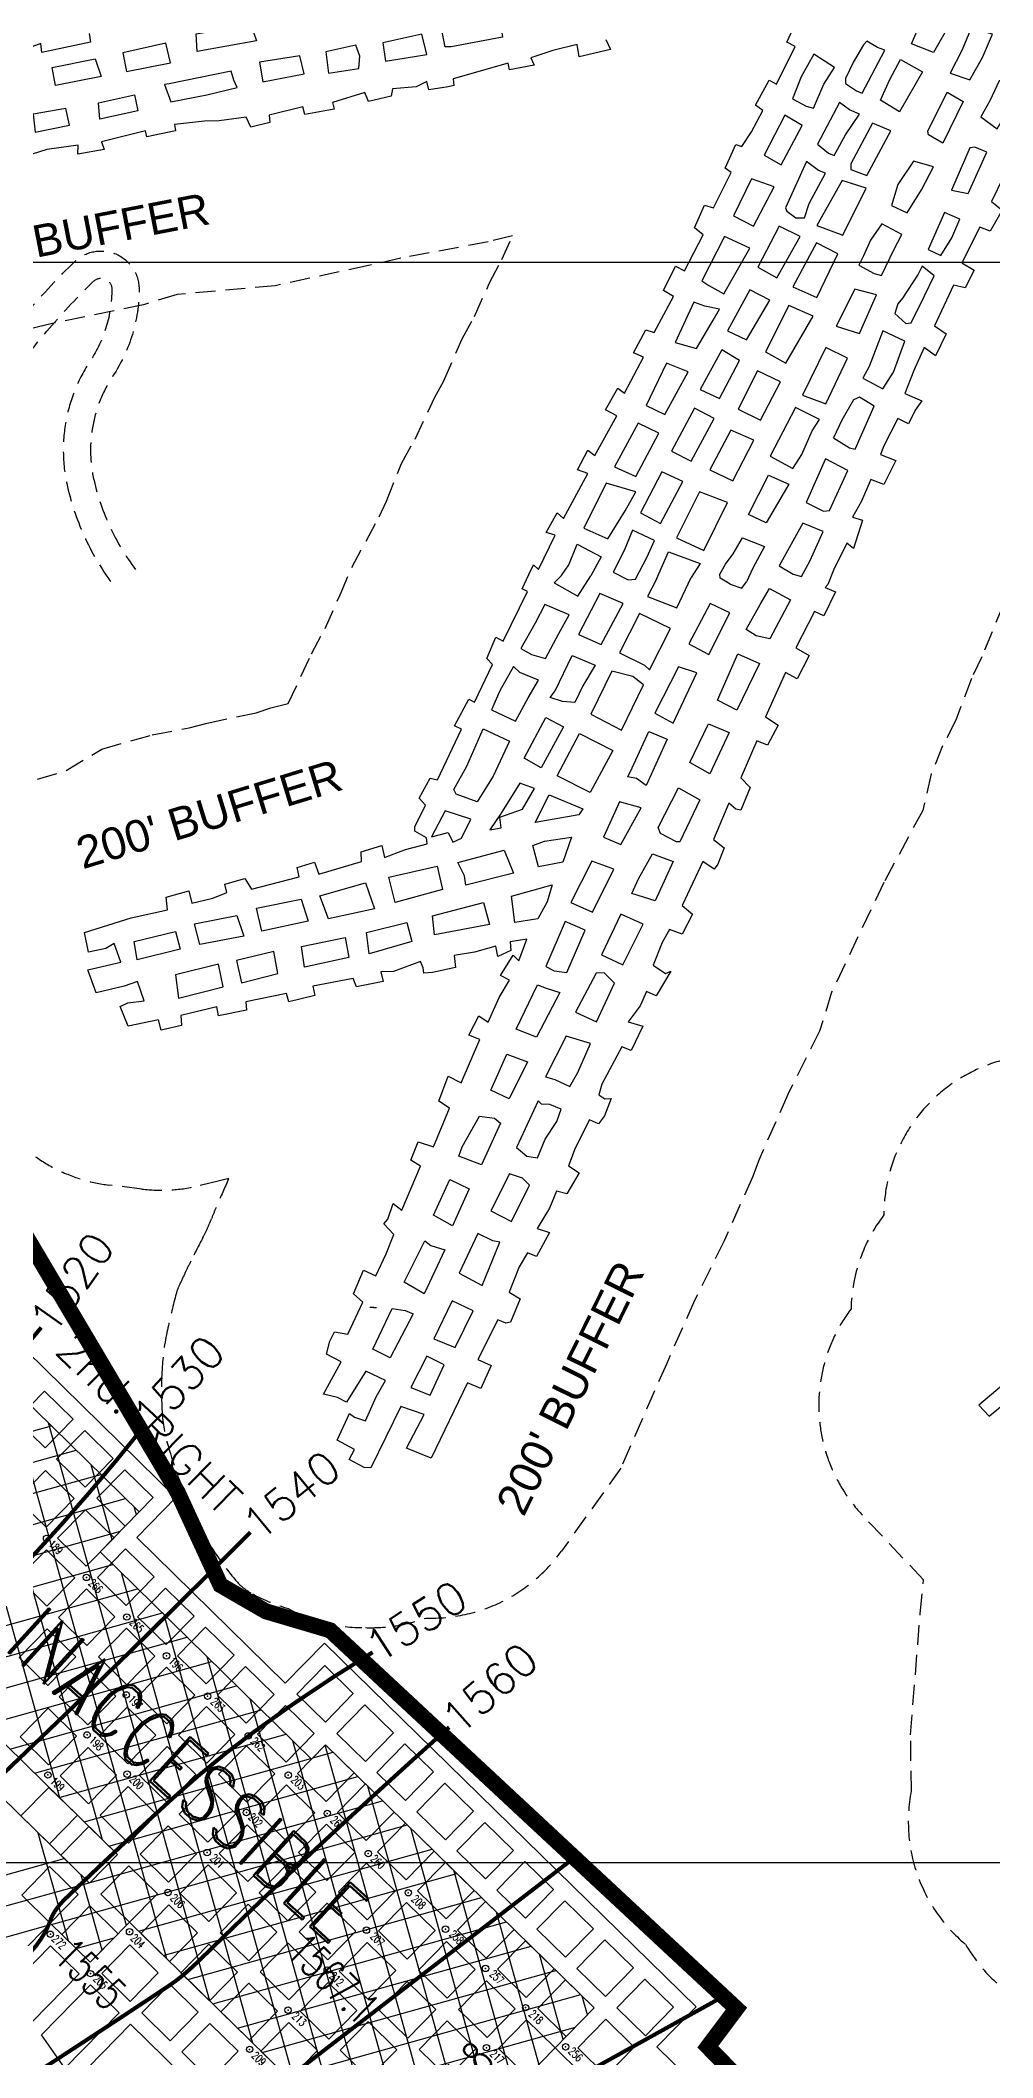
# Model space of a CAD drawing. Header units: inches. Extents: x 10131215 to 10153225, y 3476725 to 3491422.
# Drawn here: x 10144671 to 10145862, y 3481757 to 3484278 of the extents above; entities that cross this region are included whole.
import ezdxf
from ezdxf.enums import TextEntityAlignment as Align

# ---------------------------------------------------------------- set-up
doc = ezdxf.new("R2010")
doc.units = ezdxf.units.IN
doc.header["$LTSCALE"] = 100
doc.header["$MEASUREMENT"] = 0
doc.header["$PDMODE"] = 32
doc.header["$PDSIZE"] = 8
for name, pattern in [('DASHDOT', [1, 0.5, -0.25, 0, -0.25]), ('DASHED2', [0.375, 0.25, -0.125]), ('HIDDEN', [0.375, 0.25, -0.125])]:
    doc.linetypes.add(name, pattern=pattern)
doc.layers.get('0').update_dxf_attribs({"color": 60, "linetype": 'CONTINUOUS'})
for name, color, linetype in [('BOUNDARY-MINE LIMITS', 30, 'DASHDOT'), ('BUFFER ZONE-200', 200, 'HIDDEN'), ('ELEVATIONS-UPEER MASON-CONTOURS', 175, 'CONTINUOUS'), ('ELEVATIONS-UPPER MASON-SPOT', 175, 'CONTINUOUS'), ('GRID COORDINATES-VA SOUTH NAD27', 252, 'CONTINUOUS'), ('MINE WORKINGS-ADJACENT-GREGORY COAL-6690', 251, 'CONTINUOUS'), ('MINE WORKINGS-ADJACENT-SLICK LIZARD-OM429', 251, 'CONTINUOUS'), ('MINE WORKINGS-ADVANCED-SURVEYED', 7, 'CONTINUOUS'), ('MINE WORKINGS-RETREAT AREA', 4, 'CONTINUOUS'), ('MINE WORKINGS-RETREAT AREA-LABELS', 1, 'CONTINUOUS'), ('PANEL AND MAINS LABELS', 4, 'CONTINUOUS'), ('ROADS', 34, 'DASHED2'), ('SPADS-LABEL', 90, 'CONTINUOUS'), ('SPADS-SYMBOL', 90, 'CONTINUOUS')]:
    doc.layers.add(name, color=color, linetype=linetype)
doc.styles.add('BUFFER LABELS', font='ARIAL.TTF', dxfattribs={"height": 40})
doc.styles.add('INACCESSIBLE', font='ROMAND.SHX', dxfattribs={"width": 0.8, "height": 75})
doc.styles.add('LEV', font='SIMPLEX.shx', dxfattribs={"width": 0.7, "height": 40})
doc.styles.add('SP', font='SIMPLEX', dxfattribs={"width": 0.75, "height": 12})
doc.styles.get("Standard").update_dxf_attribs({"font": 'simplex.shx'})

# ---------------------------------------------------------------- blocks, each defined once
blk = doc.blocks.new('*U53')
at = {"color": 4}
for p, q in [((661623.3, 201274.1), (661401, 201884.9)), ((661680.7, 201225.8), (661458.4, 201836.6)), ((661772.4, 201083.7), (661515.9, 201788.4)), ((661246.3, 201616.4), (661577.3, 201736.9)), ((661829.8, 201035.5), (661573.3, 201740.2)), ((661279.5, 201588.6), (661610.5, 201709.1)), ((661281.2, 201549.3), (661643.6, 201681.2)), ((661663.9, 201600.9), (661630.8, 201692)), ((661233, 201491.9), (661676.8, 201653.4)), ((661691.8, 201634.1), (661688.2, 201643.8)), ((661357.3, 201497.2), (661673.4, 201612.2)), ((661390.5, 201469.4), (661667.2, 201570.1)), ((661887.3, 200987.2), (661678.7, 201560.5)), ((661423.7, 201441.5), (661700.4, 201542.2)), ((661456.8, 201413.7), (661733.5, 201514.4)), ((661944.7, 200939), (661736.1, 201512.3)), ((661490, 201385.9), (661766.7, 201486.6)), ((661523.2, 201358), (661799.9, 201458.7)), ((662051.3, 200755.8), (661793.6, 201464)), ((661556.4, 201330.2), (661833, 201430.9)), ((661589.5, 201302.4), (661866.2, 201403.1)), ((662107.6, 200710.8), (661851, 201415.8)), ((661622.7, 201274.5), (661899.4, 201375.2)), ((661655.9, 201246.7), (661932.6, 201347.4)), ((662165.2, 200662.1), (661908.5, 201367.6)), ((661934.9, 201348.3), (661959.7, 201357.3)), ((662222.9, 200613.5), (661949.2, 201365.3)), ((661689, 201218.9), (661992.9, 201329.5)), ((661669.3, 201171.8), (662026, 201301.6)), ((662273.4, 200584.3), (662006.3, 201318.2)), ((661625.2, 201115.8), (662059.2, 201273.8)), ((662300.7, 200618.8), (662063.7, 201270)), ((661734.3, 201115.6), (662092.4, 201246)), ((661647.9, 201096.7), (661600, 201228.3)), ((662348.3, 200597.6), (662121.2, 201221.8)), ((661135.7, 201017.5), (661634.8, 201199.1)), ((661718.6, 201121.7), (661691, 201197.6)), ((661767.5, 201087.8), (662125.5, 201218.1)), ((661161, 200986.8), (661668, 201171.3)), ((661690.8, 201088.5), (661657.5, 201180.1)), ((661800.6, 201060), (662158.7, 201190.3)), ((662405.6, 200550.1), (662178.6, 201173.6)), ((661833.8, 201032.1), (662191.9, 201162.5)), ((661867, 201004.3), (662225, 201134.6)), ((662274, 201021.2), (662236.1, 201125.4)), ((661185.4, 200955.8), (661621.1, 201114.3)), ((661658.3, 201088), (661704.5, 201104.8)), ((661900.1, 200976.5), (662258.2, 201106.8)), ((661933.3, 200948.6), (662291.4, 201079)), ((662301.8, 201054.4), (662293.5, 201077.1)), ((661930.8, 200907.8), (662287.9, 201037.8))]:
    blk.add_line(p, q, dxfattribs=at)

msp = doc.modelspace()

# ---------------------------------------------------------------- linework, layer by layer
at = {"layer": 'BOUNDARY-MINE LIMITS', "const_width": 20}
msp.add_lwpolyline([(10140753, 3479084.4), (10139113.1, 3481748), (10135309.1, 3481748), (10135309.1, 3484078.5), (10136387.9, 3484078.5), (10136387.9, 3486601.2), (10138341.9, 3486601.2), (10138341.9, 3487699.8), (10142188.8, 3487699.8), (10142412.7, 3484892.3), (10142623.9, 3484306.7), (10142796.8, 3484074.3), (10143151.6, 3484065.3), (10143500.4, 3483618.4), (10143792.6, 3483818), (10144004.3, 3483755.4), (10144488.2, 3483062.4), (10144843, 3482463.4), (10144896.6, 3482347.2), (10144953.3, 3482314.4), (10145033.8, 3482290.6), (10145541.6, 3481817.9), (10145505.8, 3481770.2), (10145917.3, 3481350.1)], dxfattribs=at)
at = {"layer": 'BUFFER ZONE-200'}
for points in [[(10145261.8, 3484033.4), (10145231.2, 3484025.7), (10145121.9, 3484005.2), (10145081.5, 3483996.2), (10144965, 3483971), (10144842.7, 3483959.9), (10144800.5, 3483947.2), (10144679.8, 3483922.2), (10144639.9, 3483912.5), (10144567.6, 3483895.4), (10144537, 3483888.1)], [(10144981.4, 3483448.7), (10145010.4, 3483510.8), (10145027.4, 3483542.4), (10145046.1, 3483584.6), (10145060.7, 3483618.8), (10145095.1, 3483682.2), (10145104.2, 3483701.6), (10145122.9, 3483748.9), (10145139.8, 3483779), (10145164.3, 3483830.7), (10145175.8, 3483852.3), (10145198.7, 3483904.6), (10145214.1, 3483932.5), (10145233, 3483974.5), (10145248.4, 3484003.9), (10145261.8, 3484033.4)], [(10145875.5, 3483573.1), (10145848.1, 3483507.1), (10145835.3, 3483480.2), (10145815.7, 3483428.1), (10145799.3, 3483395.9), (10145785, 3483361.1), (10145774.5, 3483315.3), (10145725.7, 3483225), (10145660.6, 3483088), (10145645.6, 3483039.4), (10145605.7, 3482960.4), (10145570.1, 3482879.2), (10145561.6, 3482857.1), (10145526.2, 3482777.2), (10145489.1, 3482702.8), (10145454.4, 3482624.2), (10145397, 3482493.4), (10145322.9, 3482389.6)], [(10144668, 3483354.2), (10144703.6, 3483365.1), (10144748.5, 3483391.8), (10144811.4, 3483409.9), (10144857.4, 3483418.3), (10144880, 3483424.5), (10144941.1, 3483437.4), (10144959.6, 3483443.3), (10144981.4, 3483448.7)], [(10144906.9, 3482855.2), (10144895.5, 3482852.2), (10144867.5, 3482845.8)], [(10144798.4, 3482842.1), (10144757.3, 3482847.1)], [(10145760.2, 3482089.9), (10145759.3, 3482160.2), (10145771.2, 3482311.5), (10145775.5, 3482353.7), (10145699.1, 3482434.5)]]:
    msp.add_lwpolyline(points, dxfattribs=at)
msp.add_lwpolyline([(10144981.2, 3482318, -0.052745), (10144936.5, 3482336.3, -0.0944), (10144915.5, 3482353.4, -0.036065), (10144882.5, 3482398.8, -0.038114), (10144858.1, 3482445.9, -0.029783), (10144831.2, 3482521, -0.054683), (10144823.7, 3482563.8, -0.033479), (10144823.8, 3482620, -0.038137), (10144830.9, 3482668.8, -0.01036), (10144841.3, 3482711.3, -0.042582), (10144845, 3482721.4, -0.00322), (10144852.6, 3482737.6, -0.003642), (10144859.5, 3482751.9, -0.007561), (10144874.8, 3482781.5, 0.017823), (10144881, 3482794.3, 0.013255), (10144885.4, 3482804.9, -0.010018), (10144891.2, 3482819.1, -0.001993), (10144906, 3482853, -0.000193), (10144906.9, 3482855.2, -0.002801)], format="xyb", dxfattribs=at)
for centre, start, end in [((10145925.9, 3482809.9), 81.9907, 180.0143), ((10144781.4, 3483045.6), 223.8897, 263.0772), ((10144822.5, 3483040.6), 263.0772, 283.0074), ((10145884.8, 3482688.3), 142.6032, 178.8818), ((10145084.7, 3482493.9), 88.0311, 90.4389), ((10145844.5, 3482571.9), 142.9947, 223.3812), ((10145160.1, 3482505.9), 268.0311, 324.4669), ((10145076.2, 3482494), 241.6538, 269.2226), ((10145084.7, 3482493.9), 268.0064, 290.051), ((10145956.4, 3482051.5), 168.9312, 229.9782), ((10146001.2, 3481998.1), 209.9229, 275.5819)]:
    msp.add_arc(centre, 200, start, end, dxfattribs=at)
at = {"layer": 'ELEVATIONS-UPEER MASON-CONTOURS', "const_width": 5}
for points in [[(10135978.9, 3483263.2, 0), (10135880.2, 3483248.3, 0.000547)], [(10136147.8, 3483288.5, 0.000001), (10135988.5, 3483264.7, 0.000023)], [(10143634.2, 3481795.2, -0.003317), (10143803.4, 3481845.9, -0.022805), (10143904.1, 3481870.4, 0.036071), (10143967.3, 3481887.6, 0.204429), (10144019.8, 3481935.6, -0.161149), (10144080.2, 3482000.8, -0.019473), (10144134.3, 3482028, -0.029647), (10144171.4, 3482042.3, -0.05677), (10144233.9, 3482054.7, 0.058549), (10144294.6, 3482066.9, 0.037419), (10144368.5, 3482097.3, 0.050743), (10144418.2, 3482129, 0.044113), (10144428.1, 3482138.3, -0.08408), (10144433.7, 3482142.7, -0.140859), (10144439, 3482144, 0.087604), (10144447.6, 3482145.1, 0.124246), (10144470.5, 3482159, 0.061925), (10144502.8, 3482201.1, 0.065271), (10144515.2, 3482230.4, -0.102851), (10144524.5, 3482248.4, -0.040338), (10144542, 3482266.8, 0.011353), (10144607.9, 3482328.5, 0.016962), (10144697.7, 3482422.7, 0.013896), (10144800, 3482544.3)], [(10143758.6, 3481634.6, -0.000411), (10143778.7, 3481641.8, 0.015562), (10143956, 3481712, 0.005122), (10144004, 3481733.3, -0.004089), (10144064, 3481760.2, -0.002236), (10144075.5, 3481765.1, 0.001103), (10144098.8, 3481775.1, 0.034105), (10144168.7, 3481811.1, 0.015214), (10144316.5, 3481906.8, 0.05772), (10144363.8, 3481948.3, -0.049694), (10144418, 3481997.4, -0.262095), (10144501.9, 3482007.9, 0.329029), (10144569.7, 3482025, 0.108358), (10144589.3, 3482063.4, -0.135712), (10144606.7, 3482093.5, -0.003499), (10144641.1, 3482126.7, 0.001489), (10144722.2, 3482204.4, 0.002711), (10144813.9, 3482293.8, 0.002051), (10144934, 3482413.1)], [(10144297.1, 3481744.1, -0.350482), (10144310.6, 3481792.7, -0.071835), (10144343.9, 3481810.1, 0.08046), (10144373.4, 3481826.2, 0.047777), (10144391.4, 3481843.1, -0.08364), (10144402.4, 3481852.1, -0.088232), (10144411.8, 3481855.4, -0.020497), (10144454, 3481860.6, -0.105042), (10144510.1, 3481853.5, 0.10401), (10144566.7, 3481846.1, 0.11867), (10144634.4, 3481868.2, 0.133508), (10144678, 3481914.5, 0.037173), (10144684.3, 3481928.9, -0.054949), (10144689, 3481938.5, -0.061431), (10144701.4, 3481953.9, -0.00654), (10144836.5, 3482080.3, -0.027032), (10144939.4, 3482164.4, -0.020232), (10145086.9, 3482263.2)], [(10143969.2, 3481406.8, -0.030779), (10144019.4, 3481431.8), (10144242.7, 3481526.4), (10144466, 3481621, 0.443101), (10144474.5, 3481645.3, -0.390718), (10144481.4, 3481672.6, -0.367785), (10144513.8, 3481668.5, 0.351109), (10144547.3, 3481663.3, 0.00769), (10144577.6, 3481681.3, 0.004922), (10144624.2, 3481710.6, 0.004204), (10144831.8, 3481846.2, 0.034973), (10144855.4, 3481864.5, 0.01141), (10144871.2, 3481879.2, -0.002225), (10144950.8, 3481956.1, -0.004884), (10145049.7, 3482049, -0.003695), (10145182.5, 3482169.6)], [(10144746, 3481586.8, 0.016574), (10144840.1, 3481629.7, 0.048801), (10144888.9, 3481660.1), (10145116.7, 3481835.5), (10145344.6, 3482010.8)]]:
    msp.add_lwpolyline(points, format="xyb", dxfattribs=at)
for points in [[(10144583.1, 3482560.9), (10144672.6, 3482669.1)], [(10144850.2, 3481487.4), (10145019.1, 3481552.3), (10145525.7, 3481833.4)]]:
    msp.add_lwpolyline(points, dxfattribs=at)
at = {"layer": 'GRID COORDINATES-VA SOUTH NAD27'}
for p, q in [((10153220, 3484000), (10131220, 3484000)), ((10153220, 3482000), (10131220, 3482000))]:
    msp.add_line(p, q, dxfattribs=at)
at = {"layer": 'MINE WORKINGS-ADJACENT-GREGORY COAL-6690', "flags": 128}
for points in [[(10145787.9, 3484262.5), (10145760.5, 3484273.2), (10145779.2, 3484316.5), (10145800.7, 3484363.9), (10145824.7, 3484371), (10145844.9, 3484375.2), (10145838.9, 3484350.2), (10145829.4, 3484331.1), (10145807, 3484336.6), (10145797, 3484308.1), (10145809.1, 3484299.5)], [(10144934.8, 3484297.6), (10144941.7, 3484276.9), (10144867.5, 3484263.6), (10144866.1, 3484285.6)], [(10145808.8, 3484236.5), (10145833.2, 3484228.3), (10145849.2, 3484256.3), (10145861.8, 3484285.3), (10145834.8, 3484293), (10145823.2, 3484264.9)], [(10144779.2, 3484238.6), (10144834.1, 3484249.3), (10144828.5, 3484274.2), (10144774.8, 3484261.8)], [(10145028.3, 3484263.2), (10145031.6, 3484236.7), (10145069.4, 3484242.3), (10145070.8, 3484257.7), (10145066, 3484271.6)], [(10145099.7, 3484274.4), (10145102.8, 3484251.6), (10145154.4, 3484259.8), (10145148.3, 3484285.3)], [(10145677.9, 3484229.8), (10145677.9, 3484223.6), (10145691.8, 3484214.4), (10145698.7, 3484211.7), (10145727.2, 3484265.4), (10145717.9, 3484268.7), (10145704.6, 3484276.5), (10145700.3, 3484272), (10145687.8, 3484250.7)], [(10144740.1, 3484254.4), (10144747.4, 3484232.4), (10144690.4, 3484221.1), (10144686.4, 3484243.8)], [(10144834.4, 3484200.6), (10144879.7, 3484209.7), (10144917.4, 3484218.5), (10144913.2, 3484228), (10144910, 3484238.9), (10144832.4, 3484223.3), (10144826.6, 3484222.5)], [(10144945.6, 3484250.5), (10144949.5, 3484225.9), (10145001.3, 3484235.9), (10144996, 3484258.2)], [(10145611.5, 3484204.7), (10145628.8, 3484195.2), (10145638.1, 3484192.8), (10145650.7, 3484223), (10145664.3, 3484243.8), (10145638.2, 3484260.4), (10145622.5, 3484231.9)], [(10145745.2, 3484188.1), (10145721.6, 3484202.7), (10145733.5, 3484228.8), (10145746.8, 3484253.8), (10145774.1, 3484238.3)], [(10145799.7, 3484149.2), (10145781.6, 3484159.6), (10145780.9, 3484163.9), (10145804.8, 3484212.8), (10145824.9, 3484201.2)], [(10145846.9, 3484182), (10145867.4, 3484167), (10145891, 3484207.4), (10145895.4, 3484221.4), (10145876.9, 3484229.1), (10145870, 3484227.2), (10145858.1, 3484202.1)], [(10144662.7, 3484185.4), (10144665.2, 3484162.9), (10144707.8, 3484171.5), (10144703.4, 3484192.4)], [(10144789, 3484209.7), (10144793.2, 3484189.7), (10144745.8, 3484179.2), (10144744, 3484199.4)], [(10145642.9, 3484147.9), (10145656.5, 3484136.7), (10145663.8, 3484133.6), (10145677.9, 3484159.6), (10145695.4, 3484185.3), (10145682.9, 3484190.6), (10145670.6, 3484200)], [(10145576.1, 3484134.2), (10145597.6, 3484122), (10145623.9, 3484171.2), (10145601.9, 3484184.3)], [(10145684.4, 3484123.1), (10145684.7, 3484116.4), (10145704.6, 3484108.5), (10145734.7, 3484164.7), (10145711.5, 3484174.2)], [(10145810.4, 3484090.4), (10145831.4, 3484086), (10145854.6, 3484137.8), (10145839.4, 3484144.2), (10145833.3, 3484143.4)], [(10145602.8, 3484068.2), (10145604.4, 3484064), (10145615.8, 3484055.6), (10145626.8, 3484056), (10145632.3, 3484073.8), (10145653, 3484111.5), (10145644.1, 3484114.9), (10145629.1, 3484126.3)], [(10145735.4, 3484071), (10145754.8, 3484062.2), (10145772.8, 3484090.9), (10145788, 3484119.6), (10145762.8, 3484126.6), (10145743.3, 3484097.5)], [(10145537.8, 3484058.3), (10145562.8, 3484045.3), (10145588.7, 3484094.4), (10145560.2, 3484104.7)], [(10145642.1, 3484046.2), (10145674.6, 3484034), (10145703.7, 3484092.8), (10145673.8, 3484102.5)], [(10145781.2, 3484016.2), (10145797.2, 3484008.9), (10145810.6, 3484031), (10145820.7, 3484054.2), (10145801.8, 3484062.3)], [(10145568.5, 3483994.3), (10145592, 3483980.9), (10145621.1, 3484032.5), (10145595.1, 3484045.4)], [(10145694.6, 3483996.8), (10145713.6, 3483986.3), (10145723, 3483983.7), (10145738.1, 3484015.7), (10145748.5, 3484034.8), (10145723.3, 3484048.5), (10145709.3, 3484027.8), (10145700.5, 3484008.5)], [(10145498.5, 3483977), (10145507, 3483971.1), (10145525.7, 3483961), (10145558.5, 3484017.7), (10145526.5, 3484032.4)], [(10145612.1, 3483969.7), (10145642.2, 3483956.1), (10145668.2, 3484010.6), (10145641.8, 3484024.6)], [(10145739.4, 3483936.2), (10145753.4, 3483923.6), (10145760.1, 3483924.4), (10145776.5, 3483958.3), (10145788.9, 3483983.5), (10145773.9, 3483995.5), (10145768.9, 3483985.4), (10145749.3, 3483955.3), (10145743.3, 3483948.2)], [(10145530.4, 3483914.5), (10145554.2, 3483903.2), (10145583.3, 3483952.9), (10145558.4, 3483966)], [(10145666.2, 3483920.4), (10145695.2, 3483911.2), (10145716.7, 3483959.7), (10145689.6, 3483966.6)], [(10145464.9, 3483900.2), (10145491.5, 3483892.4), (10145512.3, 3483928.1), (10145520.2, 3483941.6), (10145502, 3483945.2), (10145488.2, 3483950.3)], [(10145577.7, 3483888.5), (10145603.4, 3483874.2), (10145637.6, 3483932.8), (10145607, 3483946.2)], [(10145699.7, 3483855.5), (10145724.4, 3483842.1), (10145737.9, 3483863), (10145751.9, 3483901.6), (10145724.4, 3483914.5), (10145707.4, 3483870.1)], [(10145496.1, 3483841.1), (10145520.6, 3483830), (10145545.3, 3483877.7), (10145523.5, 3483890.7)], [(10145624, 3483834.3), (10145653.4, 3483823.3), (10145680.6, 3483880.5), (10145653.3, 3483893.9)], [(10145428.8, 3483821.2), (10145452.2, 3483810.1), (10145481.1, 3483863.2), (10145454.1, 3483874)], [(10145543.8, 3483816.5), (10145571.8, 3483803), (10145596.7, 3483850.8), (10145567.9, 3483864.7)], [(10145460.5, 3483764.2), (10145484.9, 3483751.7), (10145513.8, 3483805.2), (10145489.2, 3483818)], [(10145583.7, 3483758), (10145612.1, 3483742.4), (10145623.4, 3483759.9), (10145636.3, 3483789.8), (10145645.5, 3483803.7), (10145615.2, 3483818.8)], [(10145662.9, 3483780.7), (10145682.8, 3483768.4), (10145689.9, 3483766.5), (10145713.7, 3483820.6), (10145695.4, 3483831.5), (10145687.9, 3483828.5), (10145673.5, 3483802.8)], [(10145389.1, 3483744.7), (10145415.9, 3483732.6), (10145444.5, 3483786.6), (10145418.6, 3483799.4)], [(10145508.3, 3483740.8), (10145537.2, 3483727.3), (10145563.2, 3483777.8), (10145534.4, 3483790.6)], [(10145421.5, 3483687.2), (10145446.8, 3483674), (10145474.4, 3483726.3), (10145448.5, 3483738.5)], [(10145578.6, 3483674.5), (10145556.5, 3483685.2), (10145581.7, 3483734.3), (10145607.2, 3483722.8)], [(10145628.9, 3483700.1), (10145650.5, 3483689.4), (10145658, 3483690), (10145680.7, 3483739.9), (10145652.8, 3483754.5)], [(10145351, 3483668), (10145380.8, 3483654.7), (10145402.5, 3483689.5), (10145415.8, 3483713.4), (10145378.6, 3483724.2)], [(10145466.6, 3483655.7), (10145500.7, 3483639.9), (10145530.6, 3483700.2), (10145495.6, 3483713.2)], [(10145387.4, 3483613), (10145406.1, 3483603.5), (10145415.4, 3483604.1), (10145430.1, 3483632), (10145439.3, 3483652.6), (10145411.7, 3483665.3), (10145401.4, 3483639.9)], [(10145595, 3483621), (10145612.5, 3483610.3), (10145622.9, 3483607.7), (10145633.9, 3483627.4), (10145650.1, 3483663.9), (10145624.5, 3483674.3)], [(10145370.8, 3483586.5), (10145344, 3483535.2), (10145372.3, 3483522.4), (10145399.8, 3483573.7)], [(10145583, 3483592.7), (10145609.2, 3483578.6), (10145583.5, 3483529.7), (10145566.1, 3483533.3), (10145553.9, 3483541.3), (10145571.1, 3483572.4)], [(10145272.2, 3483517.4), (10145285.5, 3483510.1), (10145303.1, 3483505.2), (10145319.6, 3483536.4), (10145332.4, 3483559.5), (10145302, 3483572.4), (10145289.9, 3483549.2)], [(10145395.2, 3483512.3), (10145426.6, 3483496.8), (10145433.1, 3483490.8), (10145459.2, 3483542.8), (10145420.3, 3483561.3)], [(10145533.3, 3483562.1), (10145508.8, 3483573.8), (10145481.9, 3483523.3), (10145507, 3483510.2)], [(10145336.3, 3483508.8), (10145365, 3483496.9), (10145349.7, 3483471), (10145339.5, 3483450.1), (10145324.3, 3483451.5), (10145308.9, 3483456.4), (10145315.2, 3483464.7)], [(10145543.2, 3483511.1), (10145570.3, 3483499), (10145542.2, 3483440.4), (10145518.1, 3483453)], [(10145235.5, 3483441.1), (10145265.4, 3483426.7), (10145281.1, 3483456.1), (10145294.1, 3483477.9), (10145270.9, 3483487.5), (10145262.9, 3483495.1), (10145245.8, 3483464.6)], [(10145359.6, 3483435.4), (10145397.7, 3483415.5), (10145425.6, 3483472.2), (10145412.1, 3483482.8), (10145385.9, 3483489.2)], [(10145492.1, 3483487.4), (10145469.1, 3483494.6), (10145439.7, 3483436.6), (10145462.5, 3483424.4)], [(10145303.4, 3483431.4), (10145325.5, 3483419.6), (10145297.4, 3483368.5), (10145276.4, 3483380.6)], [(10145225.1, 3483417.1), (10145258, 3483401.7), (10145237.6, 3483358.2), (10145217.6, 3483325.8), (10145191.4, 3483335.6), (10145188.5, 3483341.6), (10145204.6, 3483370.7)], [(10145345.5, 3483411.2), (10145387, 3483390.3), (10145358.7, 3483337.6), (10145317.6, 3483358.5)], [(10145431.9, 3483413.7), (10145455, 3483404.4), (10145428.8, 3483346.4), (10145416.8, 3483355.3), (10145405.8, 3483357.4), (10145411.4, 3483368.5)], [(10145506.6, 3483423.4), (10145532.5, 3483412.6), (10145508.5, 3483360.9), (10145483.2, 3483375.1)], [(10145289.1, 3483342.5), (10145270.7, 3483349.2), (10145246.7, 3483310.4), (10145233.2, 3483291.2), (10145247.7, 3483293.6), (10145245.9, 3483307), (10145274.1, 3483317)], [(10145349.4, 3483317.1), (10145344.6, 3483309.8), (10145290.2, 3483300.3), (10145307.4, 3483334.7)], [(10145469.3, 3483343.5), (10145495.8, 3483328.3), (10145471, 3483276.2), (10145466.7, 3483276), (10145446.7, 3483286.3), (10145443.8, 3483294)], [(10145181.4, 3483287.7), (10145186.9, 3483275.6), (10145197.8, 3483280.5), (10145209.4, 3483304.3), (10145177.6, 3483314.7), (10145160.4, 3483282.3)], [(10145375.5, 3483281.9), (10145397.2, 3483272.7), (10145422.5, 3483318.6), (10145395.4, 3483325.8)], [(10145335.4, 3483281.8), (10145324.5, 3483250.7), (10145294, 3483244.9), (10145287.1, 3483271.6), (10145301.8, 3483276.7)], [(10145263.1, 3483236.7), (10145203.3, 3483221.7), (10145201.8, 3483233.7), (10145193.3, 3483250.3), (10145251.4, 3483265.7)], [(10145436.5, 3483261.1), (10145462.3, 3483251.6), (10145440, 3483202.3), (10145411, 3483211.6), (10145419.3, 3483229.6)], [(10145174.2, 3483216.3), (10145115, 3483200.3), (10145107.2, 3483231.9), (10145167.3, 3483245.4)], [(10145334.6, 3483200), (10145361.6, 3483188.3), (10145388.5, 3483242), (10145360.9, 3483251.9)], [(10144997.7, 3483204.2), (10145006.1, 3483177), (10144948.2, 3483164.3), (10144941.5, 3483193.1)], [(10145077.9, 3483224.8), (10145089.1, 3483192.2), (10145031.5, 3483179.6), (10145020.9, 3483208.4)], [(10145311.1, 3483222.4), (10145304.9, 3483200.9), (10145293.3, 3483179.9), (10145264.7, 3483175.2), (10145260.3, 3483208.1)], [(10144916.9, 3483184), (10144925.9, 3483158), (10144870.8, 3483147.5), (10144864, 3483173.6)], [(10145225.3, 3483200.1), (10145233.1, 3483172.7), (10145164.1, 3483159.9), (10145161.5, 3483183.7)], [(10145424.8, 3483173.3), (10145397.1, 3483185.8), (10145372.9, 3483134.7), (10145399.7, 3483122.2)], [(10144840.3, 3483164.1), (10144846.2, 3483142), (10144792.4, 3483128.4), (10144788.7, 3483151.3)], [(10145052.4, 3483156.3), (10145057.2, 3483131.5), (10145001.6, 3483119.5), (10144997.9, 3483145.1)], [(10145129.7, 3483175), (10145135.9, 3483151.5), (10145082.3, 3483136.1), (10145079.3, 3483162.5)], [(10145303.4, 3483120.3), (10145313.9, 3483114.6), (10145329.6, 3483112.8), (10145352.5, 3483165.6), (10145327.4, 3483176.5)], [(10144916.8, 3483127.8), (10144923, 3483099.9), (10144968.3, 3483111.4), (10144963.4, 3483139)], [(10144840.6, 3483109.8), (10144844, 3483080.8), (10144900.2, 3483094.8), (10144894, 3483123.3)], [(10145389.1, 3483099.3), (10145376.2, 3483112.1), (10145366.1, 3483111.8), (10145340.6, 3483063.2), (10145366.8, 3483051.2)], [(10145293.1, 3483097.1), (10145303.8, 3483093), (10145320.9, 3483087.9), (10145291.7, 3483032.1), (10145266.4, 3483041.9)], [(10145302.9, 3482982.5), (10145314.6, 3482978.9), (10145333.2, 3482970.3), (10145343.2, 3482987.8), (10145359.3, 3483024.1), (10145328.6, 3483033.3)], [(10145254.5, 3483010.7), (10145280.4, 3483001), (10145257.4, 3482955), (10145234.6, 3482965.6), (10145243.3, 3482985.3)], [(10145266.5, 3482894.2), (10145279.7, 3482883.1), (10145293.1, 3482880.9), (10145302.5, 3482904.4), (10145317, 3482926.3), (10145322.6, 3482942.1), (10145308.2, 3482947.7), (10145297.8, 3482948), (10145293.7, 3482952.5)], [(10145220.3, 3482933), (10145239.3, 3482930.5), (10145246.5, 3482924.5), (10145223, 3482872.3), (10145194.7, 3482883), (10145198.7, 3482894.9)], [(10145183.5, 3482854.1), (10145207.6, 3482842.5), (10145186.6, 3482796.2), (10145162.9, 3482809.5)], [(10145234.6, 3482814.8), (10145260.3, 3482801.7), (10145283.1, 3482847.1), (10145274.3, 3482855.5), (10145258, 3482861.2)], [(10145152, 3482777.5), (10145159.7, 3482771.7), (10145177.2, 3482766.2), (10145151.3, 3482711.2), (10145126.2, 3482725.8)], [(10145195, 3482736.9), (10145223.6, 3482721.6), (10145245.9, 3482775.6), (10145237.1, 3482777.2), (10145218.3, 3482786.4)], [(10145163.2, 3482654.9), (10145189.8, 3482644.1), (10145212.4, 3482689.8), (10145186.4, 3482702.3)], [(10145111.3, 3482692.7), (10145127.3, 3482690.5), (10145137.7, 3482686), (10145108.6, 3482631.2), (10145087, 3482642.2)], [(10145134.5, 3482594), (10145158.8, 3482584.5), (10145176.4, 3482622.6), (10145154.7, 3482633.3)]]:
    msp.add_lwpolyline(points, close=True, dxfattribs=at)
for points in [[(10145882.3, 3484121.7), (10145860.3, 3484076.2), (10145873.7, 3484065.3), (10145858.7, 3484039), (10145846, 3484044.1), (10145823.2, 3483999.7), (10145838.9, 3483990.6), (10145827.4, 3483968.4), (10145813, 3483971.7), (10145789.2, 3483920.9), (10145803.6, 3483910.8), (10145790.5, 3483883.3), (10145776.3, 3483893.7), (10145763.1, 3483865.1), (10145752, 3483836.4), (10145773.5, 3483827), (10145765, 3483815.4), (10145756.6, 3483798.4), (10145743.5, 3483805.2), (10145725.9, 3483770.8), (10145721.6, 3483760.2), (10145740.6, 3483752.4), (10145725.8, 3483722.6), (10145709.6, 3483729), (10145697.7, 3483701.7), (10145686.5, 3483681.7), (10145699.3, 3483677.8), (10145687.8, 3483642.7), (10145679.4, 3483649.2), (10145663.1, 3483615.4), (10145656, 3483597.7), (10145652.3, 3483594), (10145665.2, 3483588.3), (10145651, 3483558.3), (10145639.3, 3483563.9), (10145616, 3483518.3), (10145632.4, 3483508.9), (10145617.4, 3483479.5), (10145602.9, 3483487.8), (10145578.1, 3483432.4), (10145593.8, 3483421.9), (10145580.2, 3483396.7), (10145567.2, 3483402.3), (10145547.1, 3483356), (10145558.9, 3483343.7), (10145547.2, 3483315.6), (10145540.9, 3483316.9), (10145532, 3483324.5), (10145513, 3483279), (10145526.3, 3483268.4), (10145518.2, 3483248.2), (10145513.7, 3483241.8), (10145499.5, 3483251.6), (10145473.9, 3483196.5), (10145486.5, 3483185.7), (10145473.7, 3483160.7), (10145458, 3483166.6), (10145448.8, 3483150), (10145437.6, 3483121.7), (10145452.8, 3483111.3), (10145459.4, 3483114.4), (10145441.4, 3483083.4), (10145429.3, 3483088.9), (10145421.3, 3483071.1), (10145406.2, 3483051), (10145424.7, 3483045.6), (10145409.8, 3483015.3), (10145398.4, 3483019.7), (10145373.5, 3482973), (10145369.5, 3482959.8), (10145377.1, 3482954.7), (10145385.1, 3482955.4), (10145376.8, 3482933.6), (10145369, 3482923.6), (10145358.1, 3482928.5), (10145340.2, 3482893), (10145331.5, 3482871.2), (10145345.2, 3482862.3), (10145329.7, 3482836), (10145316.8, 3482839.4), (10145307.8, 3482818.1), (10145292.5, 3482792.9), (10145308.1, 3482787.8), (10145291.7, 3482757.8), (10145280.3, 3482762.3), (10145270.2, 3482744.9), (10145257.5, 3482713.3), (10145271.4, 3482704.8), (10145259.3, 3482675.7), (10145253.5, 3482674.3), (10145243.3, 3482678.6), (10145218.4, 3482629.2), (10145234.8, 3482621.4), (10145222.2, 3482592.8), (10145205.5, 3482599.8), (10145160.1, 3482505.9), (10145129, 3482518.1), (10145151.4, 3482560.5), (10145122.2, 3482570.2), (10145084.7, 3482493.9), (10145076.2, 3482494), (10145057.3, 3482504.1), (10145064.3, 3482516.7), (10145042.4, 3482528.2), (10145057.9, 3482561.5), (10145064.3, 3482557.2), (10145078.1, 3482552.4), (10145091.2, 3482582.6), (10145103, 3482603), (10145078.4, 3482614.4), (10145054.2, 3482575.9), (10145043, 3482581.5), (10145025.6, 3482585.7), (10145047.5, 3482626.2), (10145029.1, 3482635.7), (10145033.4, 3482651.8), (10145039, 3482663.6), (10145055.7, 3482660.7), (10145074.4, 3482700.9), (10145063.1, 3482711), (10145075.3, 3482740.9), (10145090.8, 3482733.5), (10145103.8, 3482761.3), (10145113.3, 3482785.5), (10145100.7, 3482798.6), (10145105.7, 3482804.5), (10145112.3, 3482824), (10145123.3, 3482815.5), (10145146.6, 3482870.5), (10145134.5, 3482878), (10145143.9, 3482901.1), (10145163.1, 3482894.8), (10145182.9, 3482943.2), (10145169.4, 3482951.9), (10145181.1, 3482983), (10145197.6, 3482974.8), (10145220.8, 3483029.1), (10145207.2, 3483034.5), (10145219.7, 3483058.6), (10145231.2, 3483050.7), (10145245, 3483081.4), (10145258, 3483103.1), (10145246.6, 3483109), (10145262.5, 3483134.2), (10145269.5, 3483127.3), (10145279.6, 3483154.3), (10145258.6, 3483151.2), (10145259.5, 3483140.1), (10145243.4, 3483132.6), (10145240.7, 3483145.8), (10145214.1, 3483138.1), (10145188.6, 3483133.8), (10145190.3, 3483118.9), (10145161.6, 3483112.8), (10145150.7, 3483111.8), (10145149.8, 3483118.5), (10145146.6, 3483126.3), (10145113.1, 3483113.8), (10145097.2, 3483113.4), (10145100.2, 3483101.6), (10145066.6, 3483094.6), (10145062.3, 3483105.3), (10145012.2, 3483095.5), (10145014.6, 3483083.9), (10144982.3, 3483076.2), (10144979.1, 3483086.5), (10144928.3, 3483076.2), (10144929.1, 3483065.6), (10144894.3, 3483058.6), (10144891.9, 3483069.7), (10144847.1, 3483059), (10144847.9, 3483046.5), (10144822.5, 3483040.6), (10144819.3, 3483053.7), (10144781.4, 3483045.6), (10144771.4, 3483070.4), (10144780.8, 3483074.9), (10144801.4, 3483077.5), (10144792.8, 3483101.4), (10144776.2, 3483095.6), (10144741.3, 3483087.4), (10144730.8, 3483116), (10144772.1, 3483125.7), (10144763.6, 3483149), (10144753.4, 3483142.9), (10144731.6, 3483138.3), (10144726.6, 3483162.9), (10144785.2, 3483180.9), (10144830.3, 3483191), (10144828.6, 3483206.7), (10144857.1, 3483214.9), (10144860.9, 3483199.3), (10144887.1, 3483205.5), (10144904.8, 3483212.6), (10144901.9, 3483223.1), (10144927.2, 3483230), (10144935.5, 3483216.7), (10144995, 3483232.3), (10144992.5, 3483243.8), (10145014, 3483250.7), (10145019.6, 3483235.4), (10145072.9, 3483251.3), (10145072.3, 3483263.4), (10145098.5, 3483271.3), (10145101.7, 3483256.6), (10145127.9, 3483266.6), (10145155.1, 3483273.5), (10145154.1, 3483280.8), (10145139.5, 3483289.2), (10145139.6, 3483294.9), (10145152.9, 3483321.8), (10145144.9, 3483330.7), (10145158.7, 3483355.6), (10145168, 3483353.3), (10145198.1, 3483417), (10145189.2, 3483421), (10145207.2, 3483454.4), (10145214.3, 3483450.5), (10145236.8, 3483497.4), (10145229.5, 3483504.9), (10145241, 3483531.7), (10145250.2, 3483526.9), (10145280.4, 3483588.8), (10145273.6, 3483592), (10145282.2, 3483610), (10145287.8, 3483622), (10145294.2, 3483616.3), (10145314.9, 3483659.3), (10145303.9, 3483662.6), (10145317.6, 3483687.1), (10145325.6, 3483679.9), (10145355.8, 3483736.4), (10145343.1, 3483741), (10145356, 3483765.3), (10145364.6, 3483758.9), (10145392.2, 3483808.3), (10145378.1, 3483815.9), (10145393.2, 3483842.9), (10145401.6, 3483836.7), (10145425.3, 3483881.7), (10145412.9, 3483887), (10145428.2, 3483916), (10145438.6, 3483912.7), (10145462.7, 3483957.3), (10145450.4, 3483965.1), (10145465.3, 3483995.2), (10145476.6, 3483989.4), (10145499.9, 3484034.7), (10145489.3, 3484043.3), (10145501.8, 3484071.7), (10145512.9, 3484068.3), (10145534.9, 3484112.6), (10145527.5, 3484117.9), (10145540.8, 3484147.6), (10145548.4, 3484145), (10145560.3, 3484163.2), (10145574.4, 3484190), (10145565.3, 3484196.7), (10145582.4, 3484227.7), (10145591.6, 3484222.9), (10145614.9, 3484270.1), (10145604.4, 3484275.4), (10145619.2, 3484306.6)], [(10145185.2, 3484269.4), (10145177.6, 3484269.6), (10145173, 3484292.4), (10145187.7, 3484295.5)], [(10145187.7, 3484295.5), (10145245.4, 3484304.4), (10145249.1, 3484281.4), (10145185.2, 3484269.4)], [(10144732.6, 3484286.3), (10144734, 3484275.4), (10144673.4, 3484262.3), (10144672, 3484273.6), (10144646.2, 3484264)], [(10145378.2, 3484278.7), (10145384.1, 3484266.3), (10145345.1, 3484256.9), (10145342.4, 3484272.3), (10145311.9, 3484264.7), (10145284.7, 3484255.8), (10145288.9, 3484246.6), (10145257.8, 3484240.8), (10145256.2, 3484249.2), (10145187.5, 3484229.4), (10145188.2, 3484221.1), (10145181.3, 3484219.4), (10145156.9, 3484215.7), (10145154.4, 3484226.2), (10145141.3, 3484219.7), (10145111.8, 3484217.1), (10145110.2, 3484207.8), (10145081.8, 3484201.2), (10145077.1, 3484212.6), (10145036.5, 3484200), (10145038.6, 3484191.6), (10145002, 3484185), (10144999.8, 3484194.3), (10144957.6, 3484184.3), (10144958.4, 3484175.1), (10144934.7, 3484169.1), (10144928.7, 3484181.6), (10144895.2, 3484177.1), (10144876.6, 3484176.8), (10144839, 3484172.4), (10144840.6, 3484164.4), (10144804.6, 3484157.2), (10144802.8, 3484164.6), (10144747.8, 3484150.7), (10144751.4, 3484141.3), (10144718.2, 3484135.3), (10144718.7, 3484146.8), (10144679.8, 3484141), (10144661.1, 3484135.2)], [(10145323.1, 3483608.8), (10145332.1, 3483622.3), (10145342.5, 3483648), (10145372.4, 3483632.2), (10145359.5, 3483608.5)], [(10145441.5, 3483604.2), (10145456.7, 3483638.5), (10145496.1, 3483623.9), (10145484.9, 3483606.4)], [(10145533.8, 3483598.2), (10145521.4, 3483605.6), (10145520.7, 3483610.3), (10145527.9, 3483623.1), (10145537.6, 3483635.9), (10145549.3, 3483655.8), (10145576.8, 3483644.9), (10145562.2, 3483617.9), (10145554, 3483601)], [(10145323.1, 3483608.8), (10145313.9, 3483599.5), (10145343.3, 3483583.2), (10145359.5, 3483608.5)], [(10145441.5, 3483604.2), (10145430.4, 3483582.7), (10145467.2, 3483568.6), (10145484.9, 3483606.4)], [(10145533.8, 3483598.2), (10145548.5, 3483592.9), (10145554, 3483601)]]:
    msp.add_lwpolyline(points, dxfattribs=at)
at = {"layer": 'MINE WORKINGS-ADJACENT-SLICK LIZARD-OM429', "flags": 128}
msp.add_lwpolyline([(10145895, 3482614.3), (10145844.5, 3482571.9), (10145857.3, 3482558.4), (10145889.2, 3482584.7)], dxfattribs=at)
at = {"layer": 'MINE WORKINGS-ADVANCED-SURVEYED', "flags": 128}
for points in [[(10145542.2, 3481672.1), (10145442.2, 3481770), (10145491.1, 3481820.1), (10145026.7, 3482274.8), (10144977.7, 3482224.8), (10144792, 3482406.7), (10144840.9, 3482456.8), (10144676.6, 3482617.7), (10144463.1, 3482826.8)], [(10145193.1, 3481915.9), (10145228.1, 3481951.7), (10145263.8, 3481916.7), (10145228.9, 3481880.9)], [(10145228.9, 3481880.9), (10145193.1, 3481915.9)], [(10145243.1, 3481867), (10145278.1, 3481902.7), (10145313.9, 3481867.7), (10145278.9, 3481832)], [(10144673.1, 3481785.1), (10144734.2, 3481847.5), (10144769.9, 3481812.5), (10144702.2, 3481743.3), (10144673.1, 3481785.1)], [(10145278.9, 3481832), (10145243.1, 3481867)], [(10145293.2, 3481818), (10145328.1, 3481853.7), (10145363.9, 3481818.7), (10145328.9, 3481783)], [(10145328.9, 3481783), (10145293.2, 3481818)], [(10144713.8, 3481726.6), (10144784.2, 3481798.5), (10144869.9, 3481714.5)], [(10145343.2, 3481769), (10145378.2, 3481804.7), (10145413.9, 3481769.7), (10145378.9, 3481734)], [(10145378.9, 3481734), (10145343.2, 3481769)]]:
    msp.add_lwpolyline(points, dxfattribs=at)
for points in [[(10144677.6, 3482518.7), (10144641.9, 3482553.7), (10144676.9, 3482589.4), (10144712.6, 3482554.4)], [(10144727.7, 3482469.7), (10144691.9, 3482504.7), (10144726.9, 3482540.4), (10144762.6, 3482505.4)], [(10144678.7, 3482419.7), (10144643, 3482454.7), (10144677.9, 3482490.4), (10144713.7, 3482455.4)], [(10144777.7, 3482420.7), (10144742, 3482455.7), (10144776.9, 3482491.4), (10144812.7, 3482456.5)], [(10144728.7, 3482370.7), (10144693, 3482405.7), (10144728, 3482441.4), (10144763.7, 3482406.4)], [(10144679.7, 3482320.7), (10144644, 3482355.7), (10144679, 3482391.4), (10144714.7, 3482356.4)], [(10144778.7, 3482321.7), (10144743, 3482356.7), (10144778, 3482392.4), (10144813.7, 3482357.5)], [(10144729.7, 3482271.7), (10144694, 3482306.7), (10144729, 3482342.4), (10144764.7, 3482307.5)], [(10144828.7, 3482272.8), (10144793, 3482307.7), (10144828, 3482343.5), (10144863.7, 3482308.5)], [(10144680.8, 3482221.7), (10144645, 3482256.7), (10144680, 3482292.4), (10144715.7, 3482257.4)], [(10144779.8, 3482222.7), (10144744, 3482257.7), (10144779, 3482293.5), (10144814.7, 3482258.5)], [(10144878.7, 3482223.8), (10144843, 3482258.8), (10144878, 3482294.5), (10144913.7, 3482259.5)], [(10145027.8, 3482175.8), (10144992, 3482210.8), (10145027, 3482246.6), (10145062.7, 3482211.6)], [(10144730.8, 3482172.7), (10144695.1, 3482207.7), (10144730, 3482243.4), (10144765.8, 3482208.5)], [(10144829.8, 3482173.8), (10144794, 3482208.8), (10144829, 3482244.5), (10144864.8, 3482209.5)], [(10144928.8, 3482174.8), (10144893, 3482209.8), (10144928, 3482245.5), (10144963.7, 3482210.5)], [(10144879.8, 3482124.8), (10144844.1, 3482159.8), (10144879, 3482195.5), (10144914.8, 3482160.5)], [(10144978.8, 3482125.8), (10144943.1, 3482160.8), (10144978, 3482196.5), (10145013.8, 3482161.6)], [(10145077.8, 3482126.9), (10145042, 3482161.9), (10145077, 3482197.6), (10145112.8, 3482162.6)], [(10144681.8, 3482122.7), (10144646.1, 3482157.7), (10144681.1, 3482193.4), (10144716.8, 3482158.4)], [(10144780.8, 3482123.8), (10144745.1, 3482158.7), (10144780.1, 3482194.5), (10144815.8, 3482159.5)], [(10144830.8, 3482074.8), (10144795.1, 3482109.8), (10144830.1, 3482145.5), (10144865.8, 3482110.5)], [(10144929.8, 3482075.8), (10144894.1, 3482110.8), (10144929.1, 3482146.5), (10144964.8, 3482111.5)], [(10145028.8, 3482076.9), (10144993.1, 3482111.8), (10145028.1, 3482147.6), (10145063.8, 3482112.6)], [(10145092.1, 3482112.9), (10145127.8, 3482077.9), (10145162.8, 3482113.6), (10145127, 3482148.6)], [(10144731.8, 3482073.7), (10144696.1, 3482108.7), (10144731.1, 3482144.4), (10144766.8, 3482109.5)], [(10144781.8, 3482024.8), (10144746.1, 3482059.7), (10144781.1, 3482095.5), (10144816.8, 3482060.5)], [(10144880.8, 3482025.8), (10144845.1, 3482060.8), (10144880.1, 3482096.5), (10144915.8, 3482061.5)], [(10144979.8, 3482026.8), (10144944.1, 3482061.8), (10144979.1, 3482097.5), (10145014.8, 3482062.6)], [(10145043.1, 3482062.9), (10145078.8, 3482027.9), (10145113.8, 3482063.6), (10145078.1, 3482098.6)], [(10145142.1, 3482063.9), (10145177.8, 3482028.9), (10145212.8, 3482064.6), (10145177.1, 3482099.6)], [(10144682.8, 3482023.7), (10144647.1, 3482058.7), (10144682.1, 3482094.4), (10144717.8, 3482059.5)], [(10144732.9, 3481974.7), (10144697.1, 3482009.7), (10144732.1, 3482045.5), (10144767.8, 3482010.5)], [(10144831.8, 3481975.8), (10144796.1, 3482010.8), (10144831.1, 3482046.5), (10144866.8, 3482011.5)], [(10144930.8, 3481976.8), (10144895.1, 3482011.8), (10144930.1, 3482047.5), (10144965.8, 3482012.6)], [(10144994.1, 3482012.8), (10145029.8, 3481977.9), (10145064.8, 3482013.6), (10145029.1, 3482048.6)], [(10145093.1, 3482013.9), (10145128.8, 3481978.9), (10145163.8, 3482014.6), (10145128.1, 3482049.6)], [(10145192.1, 3482014.9), (10145227.8, 3481979.9), (10145262.8, 3482015.7), (10145227.1, 3482050.6)], [(10144683.9, 3481924.7), (10144648.2, 3481959.7), (10144683.1, 3481995.4), (10144718.9, 3481960.5)], [(10144782.9, 3481925.8), (10144747.1, 3481960.8), (10144782.1, 3481996.5), (10144817.9, 3481961.5)], [(10144881.9, 3481926.8), (10144846.1, 3481961.8), (10144881.1, 3481997.5), (10144916.8, 3481962.5)], [(10144945.1, 3481962.8), (10144980.9, 3481927.8), (10145015.8, 3481963.6), (10144980.1, 3481998.6)], [(10145044.1, 3481963.9), (10145079.8, 3481928.9), (10145114.8, 3481964.6), (10145079.1, 3481999.6)], [(10145143.1, 3481964.9), (10145178.8, 3481929.9), (10145213.8, 3481965.7), (10145178.1, 3482000.6)], [(10145242.1, 3481965.9), (10145277.1, 3482001.7), (10145312.8, 3481966.7), (10145277.8, 3481931)], [(10144733.9, 3481875.8), (10144698.2, 3481910.7), (10144733.2, 3481946.5), (10144768.9, 3481911.5)], [(10144832.9, 3481876.8), (10144797.2, 3481911.8), (10144832.1, 3481947.5), (10144867.9, 3481912.5)], [(10144896.2, 3481912.8), (10144931.9, 3481877.8), (10144966.9, 3481913.6), (10144931.1, 3481948.5)], [(10144995.1, 3481913.9), (10145030.9, 3481878.9), (10145065.9, 3481914.6), (10145030.1, 3481949.6)], [(10145094.1, 3481914.9), (10145129.9, 3481879.9), (10145164.8, 3481915.6), (10145129.1, 3481950.6)], [(10145292.1, 3481917), (10145327.1, 3481952.7), (10145362.8, 3481917.7), (10145327.8, 3481882)], [(10144661.5, 3481801.8), (10144632.4, 3481843.5), (10144684.2, 3481896.4), (10144719.9, 3481861.5)], [(10144783.9, 3481826.8), (10144748.2, 3481861.8), (10144783.2, 3481897.5), (10144818.9, 3481862.5)], [(10144847.2, 3481862.8), (10144882.9, 3481827.8), (10144917.9, 3481863.5), (10144882.2, 3481898.5)], [(10144946.2, 3481863.8), (10144981.9, 3481828.9), (10145016.9, 3481864.6), (10144981.2, 3481899.6)], [(10145045.2, 3481864.9), (10145080.9, 3481829.9), (10145115.9, 3481865.6), (10145080.1, 3481900.6)], [(10145144.2, 3481865.9), (10145179.9, 3481830.9), (10145214.9, 3481866.7), (10145179.1, 3481901.6)], [(10145342.1, 3481868), (10145377.1, 3481903.7), (10145412.8, 3481868.7), (10145377.9, 3481833)], [(10144798.2, 3481812.8), (10144833.9, 3481777.8), (10144868.9, 3481813.5), (10144833.2, 3481848.5)], [(10144897.2, 3481813.8), (10144932.9, 3481778.8), (10144967.9, 3481814.6), (10144932.2, 3481849.5)], [(10144996.2, 3481814.9), (10145031.9, 3481779.9), (10145066.9, 3481815.6), (10145031.2, 3481850.6)], [(10145095.2, 3481815.9), (10145130.9, 3481780.9), (10145165.9, 3481816.6), (10145130.2, 3481851.6)], [(10145194.2, 3481816.9), (10145229.9, 3481782), (10145264.9, 3481817.7), (10145229.2, 3481852.7)], [(10145392.2, 3481819), (10145427.1, 3481854.7), (10145462.9, 3481819.8), (10145427.9, 3481784)], [(10144848.2, 3481763.8), (10144883.9, 3481728.8), (10144918.9, 3481764.6), (10144883.2, 3481799.5)], [(10144947.2, 3481764.8), (10144982.9, 3481729.9), (10145017.9, 3481765.6), (10144982.2, 3481800.6)], [(10145046.2, 3481765.9), (10145081.9, 3481730.9), (10145116.9, 3481766.6), (10145081.2, 3481801.6)], [(10145145.2, 3481766.9), (10145180.9, 3481731.9), (10145215.9, 3481767.7), (10145180.2, 3481802.6)], [(10145244.2, 3481768), (10145279.9, 3481733), (10145314.9, 3481768.7), (10145279.2, 3481803.7)]]:
    msp.add_lwpolyline(points, close=True, dxfattribs=at)
at = {"layer": 'MINE WORKINGS-RETREAT AREA'}
for points in [[(10145379.2, 3481705.7), (10145314.9, 3481768.7), (10145363.9, 3481818.7), (10145028.1, 3482147.6), (10145010.6, 3482129.7), (10144746.2, 3482388.6), (10144795.2, 3482438.6), (10144490.9, 3482736.6)], [(10144503.7, 3481747.2), (10144469.5, 3481796.3), (10144464.8, 3481804.2), (10144538.6, 3481855.7), (10144578.6, 3481798.2), (10144619.6, 3481826.8), (10144620.7, 3481860.2), (10144683.9, 3481924.7), (10144733.9, 3481875.8), (10144782.9, 3481925.8), (10144997.2, 3481715.9)]]:
    msp.add_lwpolyline(points, dxfattribs=at)
msp.add_lwpolyline([(10144397, 3482303.6), (10144432, 3482339.3), (10144582.1, 3482192.4), (10144767.8, 3482010.5), (10144732.9, 3481974.7)], close=True, dxfattribs=at)
at = {"layer": 'ROADS', "flags": 128}
for points in [[(10144333.7, 3483766.5), (10144357.8, 3483746.5, -0.191052), (10144406.6, 3483657, 0.018635), (10144437.8, 3483463.3, 0.004802), (10144456.7, 3483372.9), (10144465.3, 3483366.2), (10144468.2, 3483366.1), (10144468.2, 3483366.1), (10144469.7, 3483367.5), (10144475.8, 3483371.6), (10144477.4, 3483374.5), (10144481.9, 3483378.7), (10144482.3, 3483387.5), (10144481.2, 3483395.5, 0.004725), (10144481.2, 3483396.4, -0.036455), (10144479.1, 3483531.8, -0.075123), (10144515.7, 3483706, -0.066526), (10144605.6, 3483874.6, -0.04352), (10144714.1, 3484000.8, -0.664519), (10144794.9, 3483966.7, -0.147), (10144762.2, 3483858.2, 0.206108), (10144738.6, 3483727.5, 0.105299), (10144790.5, 3483616.3, 0.105299)], [(10144425.9, 3483355.1, 0.004733), (10144446.5, 3483265.8, 0.671122), (10144472.8, 3483261.8, 0.192175), (10144478.6, 3483298.2, -0.250513), (10144488.6, 3483334.1), (10144515.1, 3483397.9, 0.004725), (10144515, 3483399.3, -0.036455), (10144513, 3483529.9, -0.075123), (10144547.5, 3483694.1, -0.066526), (10144633.2, 3483854.7, -0.04352), (10144737.9, 3483976.5, -0.664519), (10144760.9, 3483966.7, -0.147), (10144733.8, 3483877, 0.206108), (10144705.4, 3483719.8, 0.105299), (10144763.4, 3483595.8, 1.10206)]]:
    msp.add_lwpolyline(points, format="xyb", dxfattribs=at)
at = {"layer": 'SPADS-SYMBOL'}
for p in [(10144679.3, 3482405.5), (10144729.2, 3482356.7), (10144779.6, 3482307.3), (10144829.2, 3482258.7), (10144778.9, 3482209.9), (10144880.6, 3482208.4), (10144729.9, 3482159.9), (10144931.4, 3482158.7), (10144681, 3482109.9), (10144780, 3482110.9), (10144981.4, 3482109.7), (10144929, 3482063), (10145030.2, 3482061.9), (10144880, 3482012.9), (10145081.4, 3482011.7), (10144831, 3481963), (10145131.4, 3481962.7), (10145079.1, 3481916), (10145177.9, 3481917.2), (10144684, 3481910.8), (10144783, 3481913.9), (10145030.1, 3481866), (10145228, 3481868.1), (10144734.3, 3481861.6), (10144981.1, 3481816), (10145278.1, 3481819.1), (10144933.1, 3481767), (10145229.1, 3481769.1), (10145328.1, 3481770.1)]:
    msp.add_point(p, dxfattribs=at)

# ---------------------------------------------------------------- block references
at = {"layer": 'MINE WORKINGS-RETREAT AREA', "xscale": 1.000028516851045, "yscale": 1.000028516851045, "zscale": 1.000028516851045, "rotation": 355.6010874874682}
msp.add_blockref('*U53', (9469564.4, 3332142.3), dxfattribs=at)

# ---------------------------------------------------------------- texts
at = {"layer": 'BUFFER ZONE-200', "style": 'BUFFER LABELS'}
for rotation, p in [(10.9284, (10144713.5, 3484035.4)), (16.9903, (10144882.5, 3483310.8)), (63.6726, (10145333.6, 3482593.8))]:
    msp.add_text("200' BUFFER", height=40.001, rotation=rotation, dxfattribs=at).set_placement(p, align=Align.MIDDLE)
at = {"layer": 'ELEVATIONS-UPEER MASON-CONTOURS'}
for s, rotation, p in [('1520', 54.8238, (10144687.5, 3482657.4)), ('1530', 47.2898, (10144812.3, 3482535.3)), ('1540', 39.5442, (10144945, 3482400.2)), ('1550', 32.6011, (10145094, 3482248)), ('1560', 41.7315, (10145195.2, 3482157.5))]:
    msp.add_text(s, height=40, rotation=rotation, dxfattribs=at).set_placement(p)
at = {"layer": 'ELEVATIONS-UPPER MASON-SPOT', "style": 'LEV', "width": 0.7}
for s, rotation, p in [('1555', 315.2653, (10144734.1, 3481861.2)), ('1567.1', 315.6011, (10145037.5, 3481855.3)), ('1574.8', 45.6011, (10145180, 3481718.5))]:
    msp.add_text(s, height=40, rotation=rotation, dxfattribs=at).set_placement(p, align=Align.MIDDLE)
at = {"layer": 'MINE WORKINGS-RETREAT AREA-LABELS', "style": 'INACCESSIBLE', "width": 0.8}
msp.add_text('INACCESSIBLE', height=75.002, rotation=317.7103, dxfattribs=at).set_placement((10144855.6, 3482109.9), align=Align.MIDDLE)
at = {"layer": 'PANEL AND MAINS LABELS'}
msp.add_text('2nd. RIGHT', height=40, rotation=315.3544, dxfattribs=at).set_placement((10144807.2, 3482549.3), align=Align.MIDDLE)
at = {"layer": 'SPADS-LABEL', "style": 'SP', "width": 0.7}
for s, rotation, p in [('189', 315.601, (10144680.8, 3482397.1)), ('266', 315.601, (10144730.8, 3482348.6)), ('265', 315.601, (10144782.1, 3482299.2)), ('196', 315.601, (10144831, 3482251)), ('197', 315.601, (10144780.5, 3482203.1)), ('263', 315.601, (10144883.5, 3482200.4)), ('198', 315.601, (10144731.7, 3482152.1)), ('262', 315.601, (10144933.7, 3482151)), ('199', 315.601, (10144683, 3482101.1)), ('200', 315.601, (10144781.8, 3482103.4)), ('203', 315.601, (10144983.9, 3482102.8)), ('202', 315.601, (10144930.5, 3482056.1)), ('261', 315.601, (10145033.2, 3482052.5)), ('201', 315.601, (10144882.8, 3482005)), ('260', 315.601, (10145083.5, 3482004)), ('206', 315.601, (10144833.1, 3481955.1)), ('208', 315.601, (10145134.5, 3481953.7)), ('272', 315.5517, (10144685, 3481903.9)), ('204', 315.601, (10144783.4, 3481905.1)), ('207', 315.601, (10145083, 3481907.2)), ('258', 315.601, (10145181.8, 3481909.8)), ('205', 315.601, (10144736.7, 3481854)), ('212', 315.601, (10145032, 3481857.6)), ('257', 315.601, (10145232.1, 3481860.1)), ('213', 315.601, (10144985.2, 3481807.4)), ('218', 315.601, (10145281.2, 3481810.1)), ('256', 315.601, (10145330.7, 3481763.5)), ('209', 315.601, (10144934.8, 3481758.1)), ('217', 315.601, (10145232.6, 3481760.2))]:
    msp.add_text(s, height=10, rotation=rotation, dxfattribs=at).set_placement(p)

doc.saveas('drawing.dxf')
